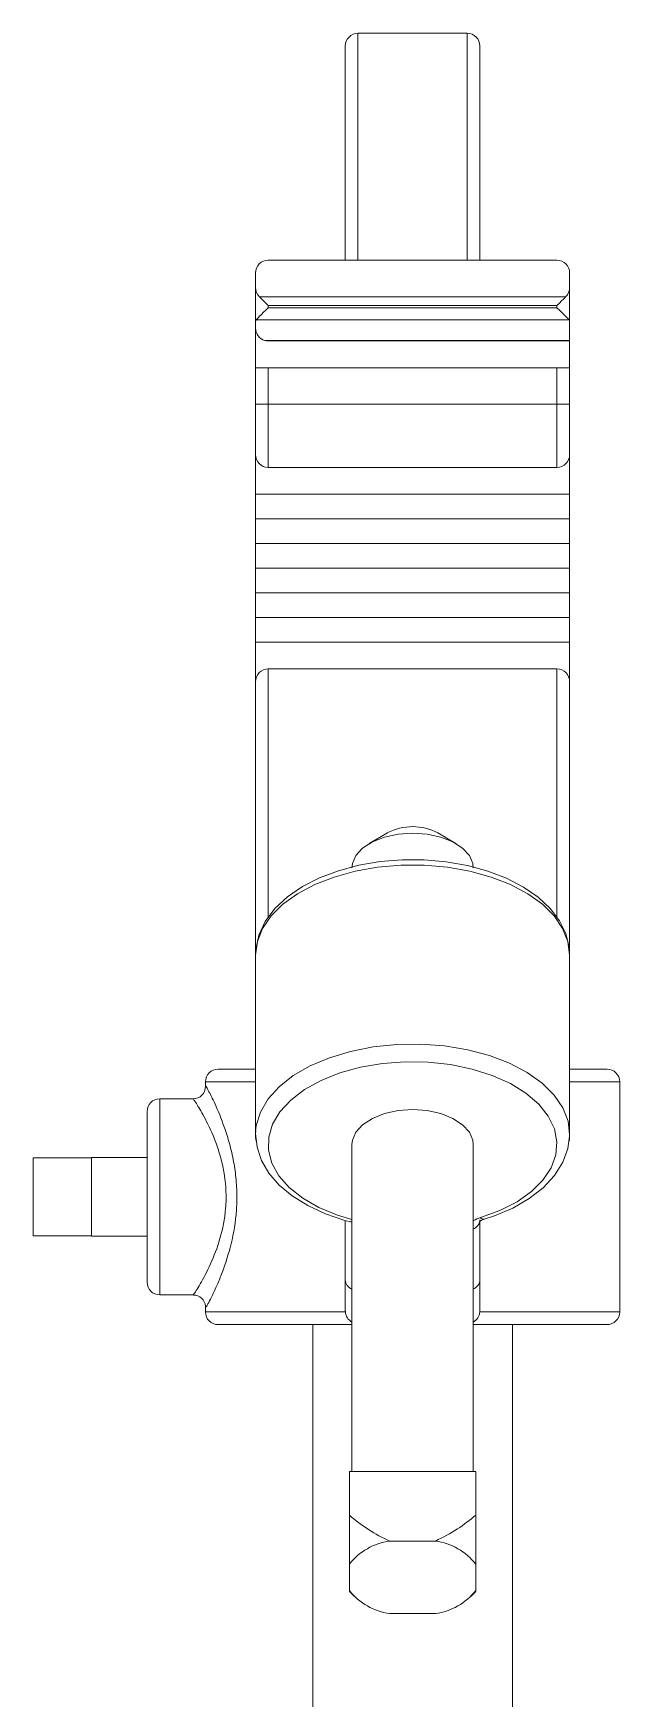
# Model space of a CAD drawing. Extents: x 9.3 to 87, y 1.1 to 68.8.
# Drawn here: x 36.67 to 38.99, y 34.99 to 41.58 of the extents above; entities that cross this region are included whole.
import ezdxf

# ---------------------------------------------------------------- set-up
doc = ezdxf.new("R2010")
doc.units = 0
doc.header["$MEASUREMENT"] = 0
doc.linetypes.add('SLD-Solid', pattern=[0])
doc.layers.add('OBJECT', color=7, linetype='CONTINUOUS')

msp = doc.modelspace()

# ---------------------------------------------------------------- linework, layer by layer
at = {"layer": 'OBJECT', "linetype": 'SLD-Solid', "lineweight": 15}
for p, q in [((37.9565, 41.5758), (38.3885, 41.5758)), ((37.9565, 41.5758), (37.9565, 40.6788)), ((38.3885, 40.6788), (38.3885, 41.5758)), ((37.9065, 40.6788), (37.9065, 41.5258)), ((38.4385, 41.5258), (38.4385, 40.6788)), ((37.9065, 41.2378), (37.9065, 40.8258)), ((38.4385, 41.2378), (38.4385, 40.8258)), ((37.9065, 40.8258), (37.9065, 40.6788)), ((38.4385, 40.8258), (38.4385, 40.6788)), ((37.5515, 40.6288), (37.5515, 40.5726)), ((37.6015, 40.6788), (37.9565, 40.6788)), ((37.9565, 40.6788), (38.3885, 40.6788)), ((38.7435, 40.6788), (38.3885, 40.6788)), ((38.7935, 40.5726), (38.7935, 40.6288)), ((37.5515, 40.439), (37.5515, 40.5726)), ((38.7935, 40.5726), (38.7935, 40.439)), ((37.5673, 40.5337), (38.7777, 40.5337)), ((37.6015, 40.4995), (37.6015, 40.4908)), ((38.7435, 40.4995), (37.6015, 40.4995)), ((38.7435, 40.4908), (38.7435, 40.4995)), ((37.5515, 40.439), (37.5515, 40.4098)), ((38.7917, 40.4427), (37.5533, 40.4427)), ((37.6015, 40.4908), (38.7435, 40.4908)), ((38.7935, 40.3616), (38.7935, 40.439)), ((37.5515, 40.2538), (37.5515, 40.4098)), ((37.5882, 40.3616), (38.7935, 40.3616)), ((38.7935, 40.3598), (37.6015, 40.3598)), ((38.7935, 40.3616), (38.7935, 40.3598)), ((38.7935, 40.3598), (38.7935, 40.2538)), ((38.7935, 40.2538), (37.5515, 40.2538)), ((37.5515, 40.1098), (37.5515, 40.2538)), ((37.6015, 40.2538), (37.6015, 40.1098)), ((38.7435, 40.1098), (38.7435, 40.2538)), ((38.7935, 40.2538), (38.7935, 40.1098)), ((37.5515, 39.9098), (37.5515, 40.1098)), ((37.6015, 40.1098), (37.5515, 40.1098)), ((37.6015, 40.1098), (38.7435, 40.1098)), ((37.6015, 40.1098), (37.6015, 39.8598)), ((38.7435, 40.1098), (38.7935, 40.1098)), ((38.7435, 39.8598), (38.7435, 40.1098)), ((38.7935, 40.1098), (38.7935, 39.9098)), ((37.5515, 39.7538), (37.5515, 39.9098)), ((38.7935, 39.9098), (38.7935, 39.7538)), ((38.7435, 39.8598), (37.6015, 39.8598)), ((38.7935, 39.7538), (37.5515, 39.7538)), ((37.5515, 39.6563), (37.5515, 39.7538)), ((38.7935, 39.7538), (38.7935, 39.6563)), ((38.7935, 39.6563), (37.5515, 39.6563)), ((37.5515, 39.5588), (37.5515, 39.6563)), ((38.7935, 39.6563), (38.7935, 39.5588)), ((38.7935, 39.5588), (37.5515, 39.5588)), ((37.5515, 39.4613), (37.5515, 39.5588)), ((38.7935, 39.5588), (38.7935, 39.4613)), ((38.7935, 39.4613), (37.5515, 39.4613)), ((37.5515, 39.3638), (37.5515, 39.4613)), ((38.7935, 39.4613), (38.7935, 39.3638)), ((38.7935, 39.3638), (37.5515, 39.3638)), ((37.5515, 39.2663), (37.5515, 39.3638)), ((38.7935, 39.3638), (38.7935, 39.2663)), ((38.7935, 39.2663), (37.5515, 39.2663)), ((37.5515, 39.1688), (37.5515, 39.2663)), ((38.7935, 39.2663), (38.7935, 39.1688)), ((38.7935, 39.1688), (37.5515, 39.1688)), ((37.5515, 39.0128), (37.5515, 39.1688)), ((38.7935, 39.1688), (38.7935, 39.0128)), ((38.7435, 39.0628), (37.6015, 39.0628)), ((37.6015, 39.0628), (37.6015, 38.0798)), ((38.7435, 38.0802), (38.7435, 39.0628)), ((37.5515, 37.9316), (37.5515, 39.0128)), ((38.7935, 39.0128), (38.7935, 37.9316)), ((38.0726, 38.4146), (38.0012, 38.3729)), ((38.3439, 38.3729), (38.2725, 38.4146)), ((37.5515, 37.9316), (37.5515, 37.7522)), ((38.7935, 37.9316), (38.7935, 37.7522)), ((37.5515, 37.7522), (37.5515, 37.2239)), ((38.7935, 37.2239), (38.7935, 37.7522)), ((37.4035, 37.4808), (37.5515, 37.4808)), ((38.7935, 37.4808), (38.9415, 37.4808)), ((37.3535, 37.4308), (37.3535, 37.412)), ((37.5515, 37.4308), (37.3535, 37.4308)), ((38.9915, 37.4308), (38.7935, 37.4308)), ((38.9915, 36.5208), (38.9915, 37.4308)), ((37.3047, 37.3633), (37.1725, 37.3633)), ((37.1725, 37.3633), (37.1725, 36.9758)), ((37.1225, 36.9758), (37.1225, 37.3133)), ((37.5515, 37.2239), (37.5519, 37.2355)), ((37.5515, 37.2118), (37.5515, 37.2239)), ((38.7935, 37.2239), (38.7935, 37.2118)), ((37.9325, 37.1829), (37.9325, 35.8895)), ((38.4125, 35.8895), (38.4125, 37.1829)), ((36.6725, 36.8218), (36.6725, 37.1298)), ((36.6725, 37.1298), (36.9025, 37.1298)), ((37.1225, 37.1318), (36.9025, 37.1318)), ((36.9025, 37.1298), (36.9025, 37.1318)), ((36.9025, 37.0007), (36.9025, 37.1298)), ((36.9025, 36.9509), (36.9025, 37.0007)), ((36.9025, 36.8218), (36.9025, 36.9509)), ((37.1225, 36.6383), (37.1225, 36.9758)), ((37.1725, 36.9758), (37.1725, 36.5883)), ((37.9065, 36.6474), (37.9065, 36.8821)), ((38.4385, 36.8844), (38.4385, 36.6474)), ((38.4561, 36.8871), (38.4565, 36.8873)), ((36.6725, 36.8218), (36.9025, 36.8218)), ((36.9025, 36.8198), (36.9025, 36.8218)), ((36.9025, 36.8198), (37.1225, 36.8198)), ((37.9065, 36.5255), (37.9065, 36.6474)), ((38.4385, 36.6474), (38.4385, 36.5255)), ((37.1725, 36.5883), (37.3065, 36.5883)), ((37.3535, 36.5444), (37.3535, 36.5208)), ((37.3535, 36.5208), (37.9067, 36.5208)), ((38.4383, 36.5208), (38.9915, 36.5208)), ((37.9325, 36.4708), (37.4035, 36.4708)), ((37.7775, 36.4708), (37.7775, 34.8108)), ((38.9415, 36.4708), (38.4125, 36.4708)), ((38.5675, 34.8108), (38.5675, 36.4708)), ((38.4225, 35.8895), (37.9225, 35.8895)), ((37.9225, 35.7178), (37.9225, 35.8895)), ((38.4225, 35.7178), (38.4225, 35.8895)), ((38.2626, 35.6151), (38.0825, 35.6151)), ((37.9225, 35.5234), (37.9225, 35.4201)), ((38.4225, 35.4201), (38.4225, 35.5234)), ((37.9225, 35.4157), (37.9409, 35.397)), ((38.4041, 35.397), (38.4225, 35.4157)), ((38.0825, 35.3283), (38.2626, 35.3283))]:
    msp.add_line(p, q, dxfattribs=at)
at = {"layer": 'OBJECT', "linetype": 'SLD-Solid', "lineweight": 15, "flags": 128}
for points in [[(37.5673, 40.5337), (37.5747, 40.5263), (37.5831, 40.5179), (37.5922, 40.5089), (37.6015, 40.4995)], [(38.7435, 40.4995), (38.7529, 40.5089), (38.7619, 40.5179), (38.7703, 40.5263), (38.7777, 40.5337)], [(37.5533, 40.4427), (37.5566, 40.446), (37.5615, 40.4508), (37.5677, 40.457), (37.5751, 40.4644), (37.5834, 40.4727), (37.5923, 40.4816), (37.6015, 40.4908)], [(38.7435, 40.4908), (38.7528, 40.4816), (38.7617, 40.4727), (38.77, 40.4644), (38.7774, 40.457), (38.7836, 40.4508), (38.7884, 40.446), (38.7917, 40.4427)], [(38.4125, 38.2765), (38.4108, 38.2931), (38.3969, 38.3253), (38.37, 38.3547), (38.3317, 38.3795), (38.2841, 38.3984), (38.23, 38.4101), (38.1725, 38.4141), (38.1151, 38.4101), (38.061, 38.3984), (38.0134, 38.3795), (37.975, 38.3547), (37.9481, 38.3253), (37.9343, 38.2931), (37.9325, 38.2765)], [(38.7935, 37.9316), (38.7914, 37.9637), (38.778, 38.0168), (38.7531, 38.0676), (38.7167, 38.1157), (38.6693, 38.1603), (38.6114, 38.2006), (38.5445, 38.2353), (38.4701, 38.2639), (38.39, 38.2858), (38.3056, 38.3006), (38.2187, 38.3081), (38.1309, 38.3083), (38.044, 38.3011), (37.9595, 38.2867), (37.8791, 38.2653), (37.8043, 38.237), (37.7366, 38.2023), (37.6774, 38.1616), (37.628, 38.1153), (37.59, 38.0644), (37.5647, 38.0104), (37.5527, 37.9551), (37.5515, 37.9316)], [(38.7935, 37.9316), (38.7866, 37.9847), (38.7659, 38.0366), (38.732, 38.0862), (38.6856, 38.1323), (38.6277, 38.1739), (38.5597, 38.2101), (38.483, 38.2401), (38.3994, 38.2632), (38.3107, 38.2789), (38.2189, 38.2868), (38.1261, 38.2868), (38.0343, 38.2789), (37.9456, 38.2632), (37.862, 38.2401), (37.7853, 38.2101), (37.7173, 38.1739), (37.6594, 38.1323), (37.613, 38.0862), (37.5791, 38.0366), (37.5585, 37.9847), (37.5515, 37.9316)], [(37.5519, 37.2355), (37.5543, 37.2576), (37.5705, 37.3112), (37.6007, 37.3627), (37.6442, 37.4111), (37.7, 37.455), (37.7669, 37.4936), (37.8433, 37.5259), (37.9273, 37.5511), (38.017, 37.5687), (38.1104, 37.5783), (38.2052, 37.5796), (38.2992, 37.5726), (38.3903, 37.5574), (38.4763, 37.5345), (38.5552, 37.5044), (38.6252, 37.4677), (38.6847, 37.4253), (38.7322, 37.3782), (38.7666, 37.3275), (38.7872, 37.2744), (38.7935, 37.2239)], [(38.4414, 36.894), (38.5178, 36.9221), (38.5854, 36.9567), (38.6426, 36.997), (38.688, 37.0421), (38.7204, 37.0906), (38.739, 37.1415), (38.7432, 37.1935), (38.7331, 37.2452), (38.7089, 37.2953), (38.6711, 37.3426), (38.6207, 37.3858), (38.5591, 37.424), (38.4877, 37.456), (38.4083, 37.4812), (38.323, 37.4988), (38.2339, 37.5085), (38.1433, 37.51), (38.0534, 37.5032), (37.9665, 37.4884), (37.8848, 37.4658), (37.8104, 37.4361), (37.745, 37.4), (37.6905, 37.3585), (37.6481, 37.3125), (37.619, 37.2633), (37.6038, 37.212), (37.6029, 37.16), (37.6164, 37.1086), (37.644, 37.059), (37.6848, 37.0126), (37.738, 36.9704), (37.8021, 36.9337), (37.8756, 36.9032), (37.9325, 36.8857)], [(38.4125, 37.1829), (38.4108, 37.1995), (38.3969, 37.2317), (38.37, 37.2611), (38.3317, 37.286), (38.2841, 37.3048), (38.23, 37.3166), (38.1725, 37.3206), (38.1151, 37.3166), (38.061, 37.3048), (38.0134, 37.286), (37.975, 37.2611), (37.9481, 37.2317), (37.9343, 37.1995), (37.9325, 37.1829)], [(37.553, 37.2373), (37.5515, 37.2259), (37.5573, 37.1716), (37.575, 37.1193), (37.6043, 37.0695), (37.6449, 37.0226), (37.6964, 36.9795), (37.7578, 36.9412), (37.8277, 36.9087), (37.9044, 36.8826), (37.9268, 36.877)], [(37.5515, 37.2118), (37.5525, 37.202), (37.5541, 37.1961)], [(38.4561, 36.8871), (38.4968, 36.9008), (38.5689, 36.9317), (38.6333, 36.9688), (38.6888, 37.0119), (38.7338, 37.0601), (38.7668, 37.1125), (38.7868, 37.1673), (38.7927, 37.2156)], [(38.79, 37.1934), (38.7926, 37.202), (38.7935, 37.2118)], [(38.7935, 37.2239), (38.7935, 37.2202), (38.7934, 37.2168)], [(38.4369, 36.8775), (38.4368, 36.8771), (38.4399, 36.8798), (38.4482, 36.8843), (38.4561, 36.8871)]]:
    msp.add_lwpolyline(points, dxfattribs=at)
at = {"layer": 'OBJECT', "linetype": 'SLD-Solid', "lineweight": 15}
for centre, radius, start, end in [((37.9565, 41.5258), 0.05, 90, 180), ((38.3885, 41.5258), 0.05, 0, 90), ((37.6015, 40.6288), 0.05, 89.99995, 180.00005), ((38.7435, 40.6288), 0.05, 0.00163, 89.99871), ((37.6065, 40.5723), 0.055, 179.68038, 224.54111), ((38.7386, 40.5723), 0.055, 315.45898, 0.31878), ((37.5568, 40.4387), 0.00532, 131.13682, 176.58831), ((38.7882, 40.4387), 0.00532, 3.40069, 48.88152), ((37.6015, 40.4098), 0.05, 179.99926, 254.52839), ((37.6015, 40.4097), 0.0499, 254.51989, 270.01096), ((37.6015, 39.9098), 0.05, 179.99975, 269.9989), ((38.7435, 39.9098), 0.05, 270.00054, 0.00046), ((37.6015, 39.0128), 0.05, 89.99977, 180.00023), ((38.7435, 39.0128), 0.05, 0.0003, 90.00003), ((38.1725, 38.2261), 0.2134, 62.0673, 117.9327), ((37.4035, 37.4308), 0.05, 90, 180), ((38.9415, 37.4308), 0.05, 0, 90), ((37.3065, 37.4104), 0.0469, 267.96525, 2.07528), ((37.1725, 37.3133), 0.05, 90, 180), ((38.4721, 36.7895), 0.1089, 106.33833, 123.14645), ((38.3975, 36.8867), 0.0411, 291.43734, 356.78345), ((38.4541, 36.902), 0.015, 212.35508, 277.51995), ((37.1725, 36.6383), 0.05, 180, 270), ((37.9475, 36.6497), 0.0411, 183.21762, 248.5622), ((38.3975, 36.6497), 0.0411, 291.43823, 356.78257), ((37.3056, 36.5398), 0.0478, 4.71419, 89.72195), ((37.4035, 36.5208), 0.05, 180, 270), ((37.9578, 36.5253), 0.0512, 185.0389, 240.4569), ((38.39, 36.5235), 0.0484, 297.7598, 356.74805), ((38.9415, 36.5208), 0.05, 270, 0), ((38.3254, 36.1692), 0.605, 228.24464, 246.32349), ((38.1155, 35.3723), 0.2451, 97.73943, 141.93587), ((38.2296, 35.3723), 0.2451, 38.06402, 82.26059), ((38.1155, 35.5712), 0.2451, 218.06421, 262.2608), ((38.2296, 35.5712), 0.2451, 277.73918, 321.9359)]:
    msp.add_arc(centre, radius, start, end, dxfattribs=at)
for points, knots in [([(37.3539, 37.412), (37.3537, 37.4124), (37.3521, 37.4183), (37.3625, 37.4014), (37.3907, 37.3462), (37.4235, 37.2677), (37.4491, 37.1866), (37.4654, 37.1168), (37.4758, 37.0424), (37.4783, 36.9777), (37.4748, 36.8913), (37.4573, 36.7871), (37.4255, 36.6903), (37.3993, 36.6262), (37.3805, 36.5856), (37.3657, 36.5567), (37.3547, 36.5373), (37.3557, 36.5421), (37.3562, 36.5444)], [0, 0, 0, 0, 0.00615, 0.09662, 0.187215, 0.287407, 0.34236, 0.398965, 0.451849, 0.506595, 0.53694, 0.637378, 0.735889, 0.788471, 0.842562, 0.894619, 0.948683, 1, 1, 1, 1]), ([(37.3065, 36.593), (37.3062, 36.5917), (37.3055, 36.5884), (37.3165, 36.6047), (37.337, 36.638), (37.3725, 36.7041), (37.4132, 36.8073), (37.4321, 36.9006), (37.4369, 36.9962), (37.4309, 37.0542), (37.4174, 37.1177), (37.4049, 37.1626), (37.3776, 37.2349), (37.3433, 37.3031), (37.312, 37.3546), (37.307, 37.3594), (37.3047, 37.3617)], [0, 0, 0, 0, 0.038259, 0.094155, 0.150098, 0.261064, 0.362088, 0.462941, 0.493158, 0.592906, 0.600231, 0.657041, 0.713904, 0.818093, 0.913367, 1, 1, 1, 1]), ([(37.9225, 35.5234), (37.9225, 35.5533), (37.9225, 35.6157), (37.9225, 35.6829), (37.9225, 35.7178)], [0, 0, 0, 0, 0.480507, 1, 1, 1, 1]), ([(38.2626, 35.6151), (38.2926, 35.6301), (38.3508, 35.6593), (38.3991, 35.6987), (38.4225, 35.7178)], [0, 0, 0, 0, 0.515407, 1, 1, 1, 1]), ([(38.4225, 35.7178), (38.4225, 35.6829), (38.4225, 35.6157), (38.4225, 35.5533), (38.4225, 35.5234)], [0, 0, 0, 0, 0.519493, 1, 1, 1, 1]), ([(37.9225, 35.4176), (37.9225, 35.4171), (37.9225, 35.4161), (37.9225, 35.4189), (37.9225, 35.4201)], [0, 0, 0, 0, 0.575593, 1, 1, 1, 1]), ([(38.4225, 35.4201), (38.4225, 35.4189), (38.4225, 35.4161), (38.4225, 35.417), (38.4225, 35.4176)], [0, 0, 0, 0, 0.424494, 1, 1, 1, 1])]:
    msp.add_open_spline(points, degree=3, knots=knots, dxfattribs=at)
for points in [[(37.9325, 36.8762), (37.9268, 36.8769)], [(37.9067, 36.5208), (37.9065, 36.5255)], [(38.4385, 36.5255), (38.4383, 36.5208)]]:
    msp.add_open_spline(points, degree=1, dxfattribs=at)

doc.saveas('drawing.dxf')
